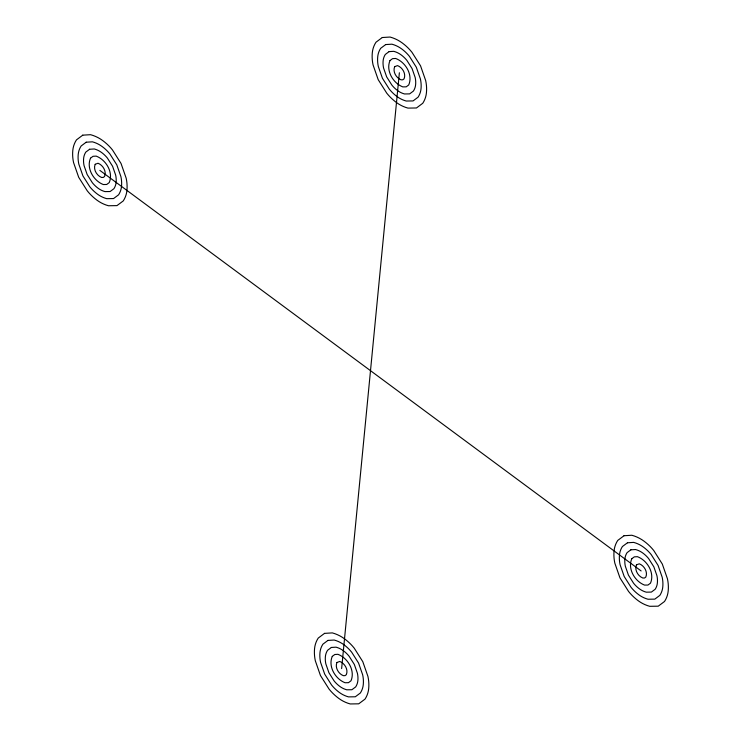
<?xml version="1.0" encoding="UTF-8"?>
<svg xmlns="http://www.w3.org/2000/svg" width="741" height="741" viewBox="0 0 741 741"><rect width="100%" height="100%" fill="white"/><g stroke="black" fill="none" stroke-linecap="round" stroke-linejoin="round"><path stroke-width="1.11" d="M341.629 668.595L399.371 72.748M99.868 170.393L641.132 570.95M90.513 158.176C86.132 168.216 93.561 180.823 103.305 184.537L106.704 184.481L109.223 182.601C113.642 172.449 106.037 159.76 96.154 156.11L93.033 156.295L90.513 158.176M95.191 164.289C93.005 169.309 96.71 175.608 101.582 177.46L103.286 177.432L104.546 176.497C106.75 171.421 102.953 165.076 98.007 163.252L95.191 164.289M390.016 60.54C385.644 70.58 393.063 83.177 402.808 86.892L406.207 86.836L408.726 84.965C413.145 74.804 405.549 62.114 395.657 58.465L392.535 58.659L390.016 60.54M394.694 66.644C392.508 71.664 396.213 77.962 401.094 79.824L402.789 79.796L404.049 78.852C406.263 73.776 402.456 67.431 397.519 65.606L394.694 66.644M332.274 656.378C327.892 666.428 335.312 679.025 345.065 682.739L348.465 682.683L350.984 680.803C355.393 670.651 347.798 657.962 337.905 654.312L334.793 654.507L332.274 656.378M336.951 662.491C334.756 667.511 338.47 673.81 343.342 675.662L345.047 675.644L346.306 674.699C348.511 669.623 344.713 663.278 339.767 661.454L336.951 662.491M631.777 558.742C627.395 568.782 634.815 581.389 644.568 585.094L647.967 585.047L650.487 583.167C654.905 573.006 647.301 560.316 637.408 556.676L634.296 556.862L631.777 558.742M636.454 564.846C634.268 569.866 637.973 576.165 642.845 578.026L644.55 577.999L645.809 577.063C648.014 571.978 644.216 565.633 639.27 563.808L636.454 564.846M82.77 135.158L76.48 139.864A30.242 26.343 26.1 0 0 72.803 150.367A47.359 41.264 26.1 0 0 73.563 162.585L78.694 177.294L87.29 190.872A47.359 41.264 26.1 0 0 96.978 200.181A30.242 26.343 26.1 0 0 108.455 205.748L116.967 205.618L123.256 200.922A30.242 26.343 26.1 0 0 126.933 190.418A47.359 41.264 26.1 0 0 126.174 178.201L121.042 163.483L112.447 149.904A47.359 41.264 26.1 0 0 102.758 140.595A32.113 27.973 26.1 0 0 90.569 134.695L82.77 135.158M86.197 142.207L81.158 145.968A24.194 21.081 26.1 0 0 78.222 154.369A37.893 33.012 26.1 0 0 78.824 164.15L82.927 175.913L89.809 186.778A37.893 33.012 26.1 0 0 97.562 194.225A24.194 21.081 26.1 0 0 106.741 198.671L113.54 198.569L118.579 194.818A24.194 21.081 26.1 0 0 121.515 186.417A37.893 33.012 26.1 0 0 120.913 176.636L116.809 164.863L109.927 154.008A37.893 33.012 26.1 0 0 102.175 146.561A25.685 22.378 26.1 0 0 92.43 141.827L86.197 142.207M89.615 149.256L85.836 152.072A18.145 15.811 26.1 0 0 83.631 158.37A28.417 24.759 26.1 0 0 84.085 165.706L87.16 174.533L92.319 182.684A28.417 24.759 26.1 0 0 98.136 188.27A18.145 15.811 26.1 0 0 105.018 191.604L110.122 191.53L113.901 188.714A18.145 15.811 26.1 0 0 116.105 182.406A28.417 24.759 26.1 0 0 115.652 175.08L112.576 166.253L107.417 158.102A28.417 24.759 26.1 0 0 101.6 152.516A19.266 16.784 26.1 0 0 94.292 148.969L89.615 149.256M382.282 37.522L375.993 42.218A30.242 26.343 26.1 0 0 372.306 52.722A47.359 41.264 26.1 0 0 373.066 64.939L378.197 79.657L386.793 93.236A47.359 41.264 26.1 0 0 396.491 102.545A30.242 26.343 26.1 0 0 407.958 108.103L416.47 107.973L422.759 103.277A30.242 26.343 26.1 0 0 426.436 92.773A47.359 41.264 26.1 0 0 425.677 80.556L420.555 65.847L411.95 52.268A47.359 41.264 26.1 0 0 402.261 42.959A32.113 27.973 26.1 0 0 390.081 37.05L382.282 37.522M385.7 44.562L380.67 48.322A24.194 21.081 26.1 0 0 377.725 56.724A37.893 33.012 26.1 0 0 378.327 66.505L382.43 78.268L389.312 89.133A37.893 33.012 26.1 0 0 397.065 96.58A24.194 21.081 26.1 0 0 406.244 101.035L413.052 100.933L418.081 97.173A24.194 21.081 26.1 0 0 421.027 88.772A37.893 33.012 26.1 0 0 420.416 78.991L416.312 67.227L409.44 56.362A37.893 33.012 26.1 0 0 401.687 48.915A25.685 22.378 26.1 0 0 391.933 44.191L385.7 44.562M389.118 51.611L385.339 54.426A18.145 15.811 26.1 0 0 383.134 60.734A28.417 24.759 26.1 0 0 383.588 68.061L386.663 76.888L391.832 85.039A28.417 24.759 26.1 0 0 397.639 90.624A18.145 15.811 26.1 0 0 404.53 93.959L409.634 93.885L413.404 91.069A18.145 15.811 26.1 0 0 415.608 84.77A28.417 24.759 26.1 0 0 415.155 77.434L412.079 68.607L406.92 60.456A28.417 24.759 26.1 0 0 401.103 54.871A19.266 16.784 26.1 0 0 393.795 51.333L389.118 51.611M324.53 633.37L318.241 638.066A30.242 26.343 26.1 0 0 314.564 648.57A47.359 41.264 26.1 0 0 315.323 660.787L320.445 675.496L329.05 689.074A47.359 41.264 26.1 0 0 338.739 698.383A30.242 26.343 26.1 0 0 350.215 703.95L358.718 703.82L365.007 699.124A30.242 26.343 26.1 0 0 368.694 688.621A47.359 41.264 26.1 0 0 367.934 676.403L362.803 661.694L354.207 648.116A47.359 41.264 26.1 0 0 344.509 638.807A32.113 27.973 26.1 0 0 332.329 632.897L324.53 633.37M327.948 640.409L322.919 644.17A24.194 21.081 26.1 0 0 319.973 652.571A37.893 33.012 26.1 0 0 320.584 662.352L324.688 674.115L331.56 684.98A37.893 33.012 26.1 0 0 339.313 692.427A24.194 21.081 26.1 0 0 348.492 696.883L355.3 696.781L360.33 693.02A24.194 21.081 26.1 0 0 363.275 684.619A37.893 33.012 26.1 0 0 362.673 674.838L358.57 663.075L351.688 652.21A37.893 33.012 26.1 0 0 343.935 644.763A25.685 22.378 26.1 0 0 334.191 640.039L327.948 640.409M331.366 647.458L327.596 650.274A18.145 15.811 26.1 0 0 325.392 656.582A28.417 24.759 26.1 0 0 325.845 663.908L328.921 672.735L334.08 680.886A28.417 24.759 26.1 0 0 339.897 686.472A18.145 15.811 26.1 0 0 346.779 689.806L351.882 689.732L355.661 686.916A18.145 15.811 26.1 0 0 357.866 680.608A28.417 24.759 26.1 0 0 357.412 673.282L354.337 664.455L349.168 656.304A28.417 24.759 26.1 0 0 343.361 650.718A19.266 16.784 26.1 0 0 336.053 647.171L331.366 647.458M624.033 535.724L617.744 540.421A30.242 26.343 26.1 0 0 614.067 550.924A47.359 41.264 26.1 0 0 614.826 563.141L619.958 577.86L628.553 591.438A47.359 41.264 26.1 0 0 638.242 600.747A30.242 26.343 26.1 0 0 649.718 606.305L658.23 606.184L664.52 601.488A30.242 26.343 26.1 0 0 668.197 590.985A47.359 41.264 26.1 0 0 667.437 578.758L662.306 564.049L653.71 550.47A47.359 41.264 26.1 0 0 644.022 541.162A32.113 27.973 26.1 0 0 631.832 535.252L624.033 535.724M627.46 542.773L622.421 546.525A24.194 21.081 26.1 0 0 619.485 554.935A37.893 33.012 26.1 0 0 620.087 564.707L624.191 576.479L631.073 587.335A37.893 33.012 26.1 0 0 638.825 594.782A24.194 21.081 26.1 0 0 648.005 599.237L654.803 599.136L659.842 595.375A24.194 21.081 26.1 0 0 662.778 586.974A37.893 33.012 26.1 0 0 662.176 577.202L658.073 565.429L651.191 554.564A37.893 33.012 26.1 0 0 643.438 547.117A25.685 22.378 26.1 0 0 633.694 542.393L627.46 542.773M630.878 549.813L627.099 552.638A18.145 15.811 26.1 0 0 624.895 558.936A28.417 24.759 26.1 0 0 625.348 566.272L628.424 575.099L633.583 583.241A28.417 24.759 26.1 0 0 639.4 588.826A18.145 15.811 26.1 0 0 646.282 592.17L651.385 592.087L655.164 589.271A18.145 15.811 26.1 0 0 657.369 582.972A28.417 24.759 26.1 0 0 656.915 575.637L653.84 566.809L648.681 558.658A28.417 24.759 26.1 0 0 642.864 553.073A19.266 16.784 26.1 0 0 635.556 549.535L630.878 549.813"/></g></svg>
